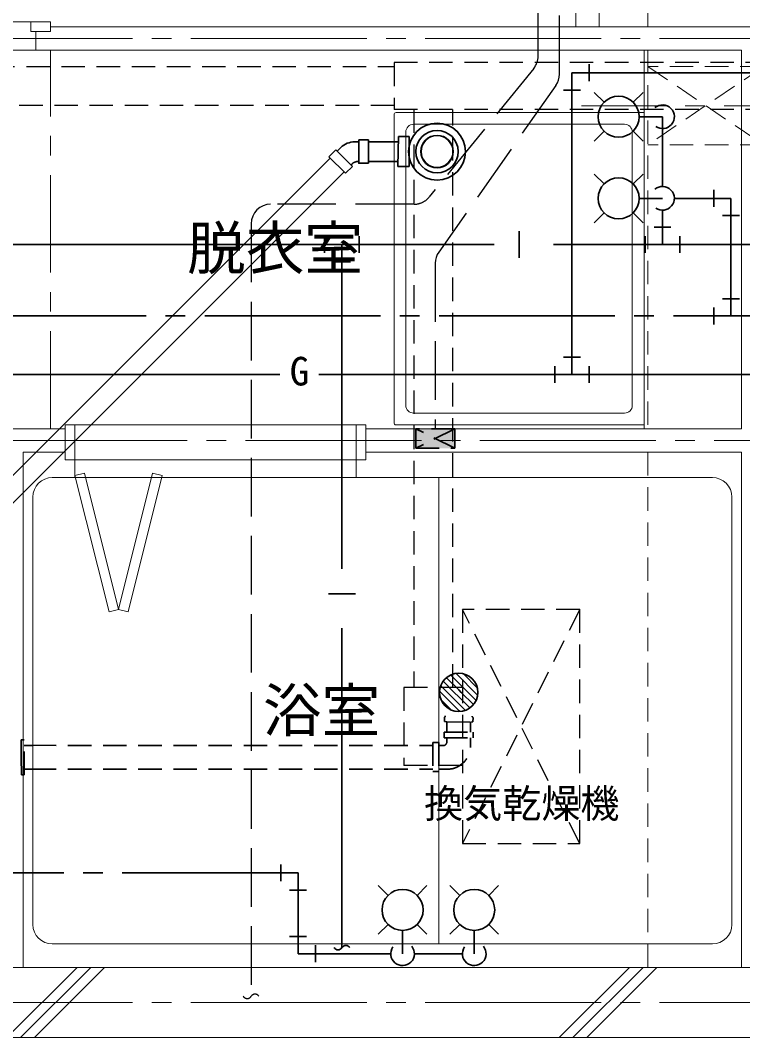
# Model space of a CAD drawing. Units: millimetres at full size, sheet at 1:50; details may follow other scales. Extents: x -9674 to 9699, y -6794 to 6791.
# Drawn here: x 20 to 1870, y -2773 to -167 of the extents above; entities that cross this region are included whole.
import ezdxf
from ezdxf.enums import TextEntityAlignment as Align

# ---------------------------------------------------------------- set-up
doc = ezdxf.new("R2010")
doc.units = ezdxf.units.MM
doc.header["$LTSCALE"] = 50
for name, pattern in [('CHAIN1', [8, 5, -1, 1, -1]), ('CHAIN2', [12, 9, -1, 1, -1]), ('DASHED1', [1.8, 1.2, -0.6]), ('DASHED3', [4, 3, -1])]:
    doc.linetypes.add(name, pattern=pattern)
for name, color, linetype, lineweight in [('1-0_芯', 134, 'CHAIN2', 9), ('1-1_躯体', 134, 'Continuous', 9), ('1-2_間仕切', 134, 'Continuous', 9), ('1-3_建具', 134, 'Continuous', 9), ('1-5_設備', 134, 'Continuous', 9), ('1-7_その他', 134, 'DASHED1', 9), ('1-8_ハッチ', 134, 'Continuous', 9), ('1-C_梁', 134, 'DASHED1', 9), ('1-D_記号', 134, 'CHAIN1', 9), ('2-0_芯', 3, 'Continuous', 35), ('2-2', 5, 'DASHED3', 25), ('2-3_建具', 4, 'Continuous', 35), ('2-9_金物', 1, 'CHAIN2', 35), ('2-A_文字', 6, 'Continuous', 35), ('2-C', 2, 'DASHED1', 25)]:
    doc.layers.add(name, color=color, linetype=linetype, lineweight=lineweight)
doc.layers.add('1-A_文字', color=134, linetype='Continuous')
doc.styles.add('ＭＳ ゴシック', font='')
doc.styles.get('ＭＳ ゴシック').set_extended_font_data('MS Gothic')

msp = doc.modelspace()

# ---------------------------------------------------------------- linework, layer by layer
at = {"layer": '1-0_芯'}
for p, q in [((-8542.71, -213.36), (8067.29, -213.36)), ((-2.71, -1243.36), (1897.29, -1243.36)), ((-8542.71, -2683.36), (8067.29, -2683.36))]:
    msp.add_line(p, q, dxfattribs=at)
at = {"layer": '1-1_躯体'}
for p, q in [((5957.29, -2593.36), (-6742.71, -2593.36)), ((5957.29, -2773.36), (-6742.71, -2773.36))]:
    msp.add_line(p, q, dxfattribs=at)
at = {"layer": '1-2_間仕切'}
for p, q in [((59.79, -195.86), (59.79, -243.36)), ((1923.29, -183.36), (97.29, -183.36)), ((59.79, -243.36), (1867.29, -243.36)), ((1867.29, -243.36), (1867.29, -1213.36)), ((-32.71, -1213.36), (135.29, -1213.36)), ((905.29, -1213.36), (1867.29, -1213.36)), ((27.29, -2593.36), (27.29, -1273.36)), ((27.29, -1273.36), (135.29, -1273.36)), ((905.29, -1273.36), (1867.29, -1273.36)), ((1867.29, -1273.36), (1867.29, -2593.36))]:
    msp.add_line(p, q, dxfattribs=at)
at = {"layer": '1-3_建具', "linetype": 'DASHED1'}
for p, q in [((1442.29, 666.64), (1442.29, -183.36)), ((1502.29, 666.64), (1502.29, -183.36))]:
    msp.add_line(p, q, dxfattribs=at)
at = {"layer": '1-3_建具'}
for p, q in [((-702.71, -170.86), (47.29, -170.86)), ((47.29, -170.86), (47.29, -195.86)), ((97.29, -170.86), (47.29, -170.86)), ((97.29, -170.86), (97.29, -195.86)), ((97.29, -195.86), (47.29, -195.86)), ((59.79, -243.36), (-715.21, -243.36)), ((135.29, -1293.36), (135.29, -1203.36)), ((160.29, -1203.36), (135.29, -1203.36)), ((160.29, -1203.36), (160.29, -1293.36)), ((880.29, -1203.36), (160.29, -1203.36)), ((880.29, -1293.36), (880.29, -1203.36)), ((905.29, -1203.36), (880.29, -1203.36)), ((905.29, -1203.36), (905.29, -1293.36)), ((160.29, -1293.36), (135.29, -1293.36)), ((880.29, -1293.36), (160.29, -1293.36)), ((905.29, -1293.36), (880.29, -1293.36)), ((184.54, -1327.3), (160.29, -1333.36)), ((271.85, -1676.55), (184.54, -1327.3)), ((271.85, -1676.55), (359.17, -1327.3)), ((359.17, -1327.3), (383.42, -1333.36)), ((271.85, -1676.55), (247.6, -1682.61)), ((271.85, -1676.55), (296.11, -1682.61))]:
    msp.add_line(p, q, dxfattribs=at)
at = {"layer": '1-5_設備'}
for p, q in [((1617.29, -243.36), (1617.29, -1213.36)), ((977.29, -1198.36), (977.29, -408.36)), ((982.29, -403.36), (1617.29, -403.36)), ((1027.29, -433.36), (1567.29, -433.36)), ((1007.29, -1153.36), (1007.29, -453.36)), ((1587.29, -1153.36), (1587.29, -453.36)), ((1567.29, -1173.36), (1027.29, -1173.36)), ((1617.29, -1203.36), (982.29, -1203.36)), ((160.29, -1293.36), (160.29, -1338.36)), ((880.29, -1293.36), (880.29, -1338.36)), ((102.29, -1338.36), (1792.29, -1338.36)), ((160.29, -1333.36), (247.6, -1682.61)), ((383.42, -1333.36), (296.11, -1682.61)), ((1092.29, -1338.36), (1092.29, -2533.36)), ((52.29, -1388.36), (52.29, -2483.36)), ((1842.29, -2483.36), (1842.29, -1388.36)), ((1792.29, -2533.36), (102.29, -2533.36))]:
    msp.add_line(p, q, dxfattribs=at)
msp.add_circle((1087.29, -503.36), 40, dxfattribs=at)
for centre, radius, start, end in [((982.29, -408.36), 5, 90, 180), ((1027.29, -453.36), 20, 90, 180), ((1567.29, -453.36), 20, 0, 90), ((1027.29, -1153.36), 20, 180, 270), ((1567.29, -1153.36), 20, 270, 0), ((982.29, -1198.36), 5, 180, 270), ((102.29, -1388.36), 50, 90, 180), ((1792.29, -1388.36), 50, 0, 90), ((102.29, -2483.36), 50, 180, 270), ((1792.29, -2483.36), 50, 270, 0)]:
    msp.add_arc(centre, radius, start, end, dxfattribs=at)
at = {"layer": '1-7_その他'}
for p, q in [((1923.29, -285.77), (1627.29, -285.77)), ((1627.29, -285.77), (1923.29, -485.77)), ((1923.29, -285.77), (1627.29, -485.77)), ((1923.29, -485.77), (1627.29, -485.77))]:
    msp.add_line(p, q, dxfattribs=at)
at = {"layer": '1-7_その他', "linetype": 'CHAIN1'}
msp.add_line((2072.29, -385.77), (1457.29, -385.77), dxfattribs=at)
at = {"layer": '1-8_ハッチ'}
for p, q in [((-14.46, -2773.36), (165.54, -2593.36)), ((20.9, -2773.36), (200.9, -2593.36)), ((56.25, -2773.36), (236.25, -2593.36)), ((1399.76, -2773.36), (1579.76, -2593.36)), ((1435.11, -2773.36), (1615.11, -2593.36)), ((1470.47, -2773.36), (1650.47, -2593.36))]:
    msp.add_line(p, q, dxfattribs=at)
at = {"layer": '1-C_梁'}
for p, q in [((1627.29, 666.64), (1627.29, -183.36)), ((1627.29, -243.36), (1627.29, -1213.36)), ((1627.29, -1273.36), (1627.29, -2593.36))]:
    msp.add_line(p, q, dxfattribs=at)
at = {"layer": '1-D_記号'}
msp.add_line((97.29, -1213.36), (97.29, -243.36), dxfattribs=at)
at = {"layer": '2-0_芯'}
for p, q in [((986.91, -541.12), (988.3, -464.44)), ((1015.95, -465), (988.3, -464.44)), ((1015.95, -465), (1015.95, -541.71)), ((841.11, -493), (831.75, -502.36)), ((876.46, -478.36), (886.91, -478.36)), ((886.91, -473.36), (911.91, -473.36)), ((911.91, -473.36), (911.91, -533.36)), ((911.91, -478.36), (988.05, -478.36)), ((814.08, -520.03), (-144.29, -1478.4)), ((828.22, -498.82), (810.54, -516.5)), ((852.97, -558.93), (810.54, -516.5)), ((870.64, -541.25), (828.22, -498.82)), ((870.64, -541.25), (852.97, -558.93)), ((869.14, -535.68), (867.11, -537.71)), ((886.82, -528.36), (886.91, -528.36)), ((911.91, -528.36), (987.14, -528.36)), ((1015.95, -541.71), (986.91, -541.12)), ((849.43, -555.39), (-108.94, -1513.76)), ((1190.36, -1876.94), (1154.73, -1841.26)), ((1123.34, -1933.65), (1097.92, -1908.2))]:
    msp.add_line(p, q, dxfattribs=at)
at = {"layer": '2-0_芯', "linetype": 'DASHED1'}
for p, q in [((1106.35, -1963.72), (1106.47, -1952.72)), ((1179.35, -1964.51), (1179.46, -1953.51)), ((1106.35, -1963.72), (1112.04, -1964.38)), ((1112.04, -1964.38), (1173.64, -1965.04)), ((1112.57, -1990.8), (1112.59, -1963.97)), ((1173, -1990.84), (1173.02, -1965.04)), ((1179.35, -1964.51), (1173.64, -1965.04)), ((1105.72, -2005.59), (1105.73, -1990.77)), ((1105.72, -1990.79), (1179.72, -1990.84)), ((1112.53, -2015.28), (1112.54, -2005.6)), ((1172.97, -2025.81), (1172.98, -2005.64)), ((30.21, -2100.05), (30.15, -2010.05)), ((40.76, -2024.84), (30.16, -2024.84)), ((52.29, -2024.45), (1076.8, -2025.25)), ((1076.8, -2017.18), (1091.63, -2017.19)), ((1091.6, -2017.18), (1091.55, -2091.18)), ((1102.52, -2025.27), (1091.6, -2025.26)), ((22.92, -2055.05), (22.95, -2100.05)), ((22.95, -2100.05), (30.21, -2100.05)), ((52.29, -2085.37), (30.2, -2085.36)), ((52.29, -2085.26), (1076.76, -2085.76)), ((1112.94, -2085.78), (1091.56, -2085.77))]:
    msp.add_line(p, q, dxfattribs=at)
at = {"layer": '2-0_芯'}
for points in [[(886.91, -473.36), (886.91, -533.36), (911.91, -533.36)], [(1187.3, -1909.25), (1166.81, -1888.73), (1142.91, -1864.8), (1122.41, -1844.28)], [(1191.3, -1895.57), (1184.48, -1888.74), (1142.92, -1847.12), (1136.1, -1840.29)], [(1159.69, -1934.67), (1142.87, -1917.83), (1113.77, -1888.69), (1096.96, -1871.86)], [(1171.29, -1928.59), (1142.88, -1900.15), (1131.45, -1888.7), (1103.05, -1860.26)], [(1180.39, -1920.02), (1149.13, -1888.71), (1142.9, -1882.47), (1111.64, -1851.17)], [(1144.94, -1937.59), (1142.86, -1935.51), (1096.1, -1888.68), (1094.01, -1886.6)]]:
    msp.add_lwpolyline(points, dxfattribs=at)
at = {"layer": '2-0_芯', "linetype": 'DASHED1'}
for points in [[(1105.72, -2005.59), (1179.72, -2005.64), (1179.73, -1990.82)], [(22.92, -2055.05), (22.89, -2010.05), (30.15, -2010.05)], [(1076.8, -2017.18), (1076.75, -2091.18), (1091.58, -2091.19)]]:
    msp.add_lwpolyline(points, dxfattribs=at)
at = {"layer": '2-0_芯'}
for centre, radius in [((1087.29, -503.36), 72.97), ((1087.29, -503.36), 54.3), ((1087.29, -503.36), 41.55), ((1142.89, -1888.71), 49.09)]:
    msp.add_circle(centre, radius, dxfattribs=at)
for centre, radius in [((876.46, -528.36), 50), ((886.82, -553.36), 25)]:
    msp.add_arc(centre, radius, 90, 135, dxfattribs=at)
at = {"layer": '2-0_芯', "linetype": 'DASHED1'}
for centre, radius, start, end in [((1104.51, -1949.23), 4, 299.37871, 359.37871), ((1181.5, -1950.07), 4, 179.37871, 239.37871), ((45.46, -2104.7), 80, 85.10214, 93.36328), ((1102.53, -2015.27), 10, 269.9556, 359.9556), ((1112.97, -2025.78), 60, 269.97203, 359.97203)]:
    msp.add_arc(centre, radius, start, end, dxfattribs=at)
at = {"layer": '2-2'}
for p, q in [((1400.97, -304.88), (1400.97, 138.34)), ((1346.02, -258.73), (1346.02, -12.14)), ((1334.84, -290.24), (1067.41, -619.68)), ((1391.89, -333.62), (1091.85, -760.68)), ((1028.59, -638.16), (661.31, -638.16)), ((611.31, -688.16), (611.31, -2667.42)), ((1082.76, -789.43), (1082.76, -1213.36))]:
    msp.add_line(p, q, dxfattribs=at)
at = {"layer": '2-2', "color": 4, "linetype": 'DASHED1', "lineweight": 35}
for p, q in [((1132.76, -1213.36), (1032.76, -1263.36)), ((1132.76, -1263.36), (1032.76, -1213.36)), ((1032.76, -1263.36), (1032.76, -1213.36)), ((1132.76, -1213.36), (1032.76, -1213.36)), ((1132.76, -1263.36), (1132.76, -1213.36)), ((1032.76, -1263.36), (1132.76, -1263.36))]:
    msp.add_line(p, q, dxfattribs=at)
at = {"layer": '2-2', "linetype": 'Continuous'}
for centre, start, end in [((1296.02, -258.73), 320.93153, 0), ((1350.97, -304.88), 324.91017, 0), ((661.31, -688.16), 90, 180), ((1132.76, -789.43), 144.91017, 180)]:
    msp.add_arc(centre, 50, start, end, dxfattribs=at)
at = {"layer": '2-2'}
for centre, radius, start, end in [((1028.59, -588.16), 50, 270, 320.93153), ((601.31, -2661.35), 11.7, 211.23674, 328.76326), ((621.31, -2673.48), 11.7, 31.23674, 148.76326)]:
    msp.add_arc(centre, radius, start, end, dxfattribs=at)
at = {"layer": '2-2', "color": 150}
msp.add_solid([(1132.76, -1263.36), (1032.76, -1263.36), (1132.76, -1213.36), (1032.76, -1213.36)], dxfattribs=at)
at = {"layer": '2-3_建具'}
for p, q in [((1477.1, -322.87), (1477.1, -279.67)), ((1432.8, -301.27), (1432.8, -1074.52)), ((2074.1, -301.27), (1432.8, -301.27)), ((1411.2, -345.57), (1454.4, -345.57)), ((1454.4, -1030.23), (1411.2, -1030.23)), ((1388.51, -1096.12), (1388.51, -1052.92)), ((1477.1, -1096.12), (1477.1, -1052.92)), ((-432.06, -1074.52), (685.08, -1074.52)), ((785.08, -1074.52), (2163.86, -1074.52))]:
    msp.add_line(p, q, dxfattribs=at)
at = {"layer": '2-9_金物', "linetype": 'Continuous'}
for p, q in [((1515.14, -585.99), (1489.92, -560.77)), ((1589.46, -585.99), (1614.67, -560.77)), ((1604.85, -623.15), (1664.68, -623.15)), ((1515.14, -660.64), (1489.92, -685.86)), ((1589.46, -660.64), (1614.67, -685.86)), ((961.89, -2408.83), (936.67, -2383.61)), ((1036.21, -2408.83), (1061.43, -2383.61)), ((961.89, -2483.15), (936.67, -2508.36)), ((999.05, -2498.54), (999.05, -2558.37)), ((1036.21, -2483.15), (1061.43, -2508.36))]:
    msp.add_line(p, q, dxfattribs=at)
at = {"layer": '2-9_金物'}
for p, q in [((1695.02, -623.15), (1839.97, -623.15)), ((1795.68, -601.55), (1795.68, -644.75)), ((1839.97, -924.52), (1839.97, -623.15)), ((1818.37, -667.45), (1861.57, -667.45)), ((1861.57, -880.23), (1818.37, -880.23)), ((1795.68, -902.92), (1795.68, -946.12)), ((-707.64, -924.52), (2313.86, -924.52)), ((687.18, -2329.66), (687.18, -2372.86)), ((731.48, -2351.26), (-197.41, -2351.26)), ((731.48, -2558.37), (731.48, -2351.26)), ((709.88, -2395.56), (753.08, -2395.56)), ((753.08, -2514.08), (709.88, -2514.08)), ((775.77, -2579.97), (775.77, -2536.77)), ((968.71, -2558.37), (731.48, -2558.37))]:
    msp.add_line(p, q, dxfattribs=at)
at = {"layer": '2-9_金物', "linetype": 'Continuous'}
for centre in [(1552.3, -623.15), (999.05, -2445.99)]:
    msp.add_circle(centre, 52.55, dxfattribs=at)
for centre, start, end in [((1664.68, -623.15), 235.151, 129.51), ((999.05, -2558.37), 145.151, 39.51)]:
    msp.add_arc(centre, 30.34, start, end, dxfattribs=at)
at = {"layer": '2-A_文字'}
for p, q in [((1515.14, -376.93), (1489.92, -351.71)), ((1589.46, -376.93), (1614.67, -351.71)), ((1604.85, -414.08), (1664.68, -414.08)), ((1664.68, -414.08), (1664.68, -592.81)), ((1515.14, -451.24), (1489.92, -476.46)), ((1589.46, -451.24), (1614.67, -476.46)), ((1664.68, -653.49), (1664.68, -741.51)), ((1686.28, -697.21), (1643.08, -697.21)), ((799.54, -719.91), (799.54, -763.11)), ((888.13, -719.91), (888.13, -763.11)), ((1297.93, -707.09), (1297.93, -775.92)), ((1620.39, -763.11), (1620.39, -719.91)), ((1708.98, -763.11), (1708.98, -719.91)), ((1233.42, -741.51), (-607.64, -741.51)), ((843.84, -1571.94), (843.84, -741.51)), ((2208.76, -741.51), (1385.83, -741.51)), ((822.24, -785.8), (865.44, -785.8)), ((878.25, -1636.44), (809.42, -1636.44)), ((843.84, -2542.81), (843.84, -1724.35)), ((1145.36, -2408.83), (1120.14, -2383.61)), ((1219.67, -2408.83), (1244.89, -2383.61)), ((1145.36, -2483.15), (1120.14, -2508.36)), ((1182.52, -2498.54), (1182.52, -2558.37)), ((1219.67, -2483.15), (1244.89, -2508.36)), ((1152.18, -2558.37), (1029.39, -2558.37))]:
    msp.add_line(p, q, dxfattribs=at)
for centre in [(1552.3, -414.08), (1182.52, -2445.99)]:
    msp.add_circle(centre, 52.55, dxfattribs=at)
for centre, radius, start, end in [((1664.68, -414.08), 30.34, 235.151, 129.51), ((833.84, -2536.74), 11.7, 211.23674, 328.76326), ((853.84, -2548.87), 11.7, 31.23674, 148.76326), ((1182.52, -2558.37), 30.34, 145.151, 39.51)]:
    msp.add_arc(centre, radius, start, end, dxfattribs=at)
at = {"layer": '2-C'}
for p, q in [((-324.26, -285.36), (977.57, -285.36)), ((977.57, -275.36), (977.57, -395.36)), ((6347.29, -275.36), (977.57, -275.36)), ((977.57, -385.36), (-324.26, -385.36)), ((6347.29, -395.36), (977.57, -395.36)), ((1027.57, -395.36), (1027.57, -1876.18)), ((1127.57, -1876.18), (1127.57, -395.36)), ((1152.57, -1676.18), (1152.57, -2276.18)), ((1452.57, -1676.18), (1152.57, -1676.18)), ((1452.57, -1676.18), (1152.57, -2276.18)), ((1452.57, -2276.18), (1152.57, -1676.18)), ((1002.57, -1876.18), (1002.57, -2076.18)), ((1152.57, -1876.18), (1002.57, -1876.18)), ((1152.57, -2076.18), (1002.57, -2076.18))]:
    msp.add_line(p, q, dxfattribs=at)
msp.add_lwpolyline([(1152.57, -2276.18), (1452.57, -2276.18), (1452.57, -1676.18)], dxfattribs=at)

# ---------------------------------------------------------------- texts
at = {"layer": '1-A_文字', "style": 'ＭＳ ゴシック'}
for s, p in [('脱衣室', (447.61, -838.69)), ('浴室', (641.72, -2022.77))]:
    msp.add_text(s, height=110, dxfattribs=at).set_placement(p, align=Align.BOTTOM_LEFT)
at = {"layer": '2-2', "color": 7, "style": 'ＭＳ ゴシック'}
msp.add_text('換気乾燥機', height=73.31, dxfattribs=at).set_placement((1054.28, -2232.1), align=Align.BOTTOM_LEFT)
at = {"layer": '2-3_建具', "color": 7, "style": 'ＭＳ ゴシック'}
msp.add_text('G', height=73.31, dxfattribs=at).set_placement((710.08, -1124.52), align=Align.BOTTOM_LEFT)

doc.saveas('drawing.dxf')
